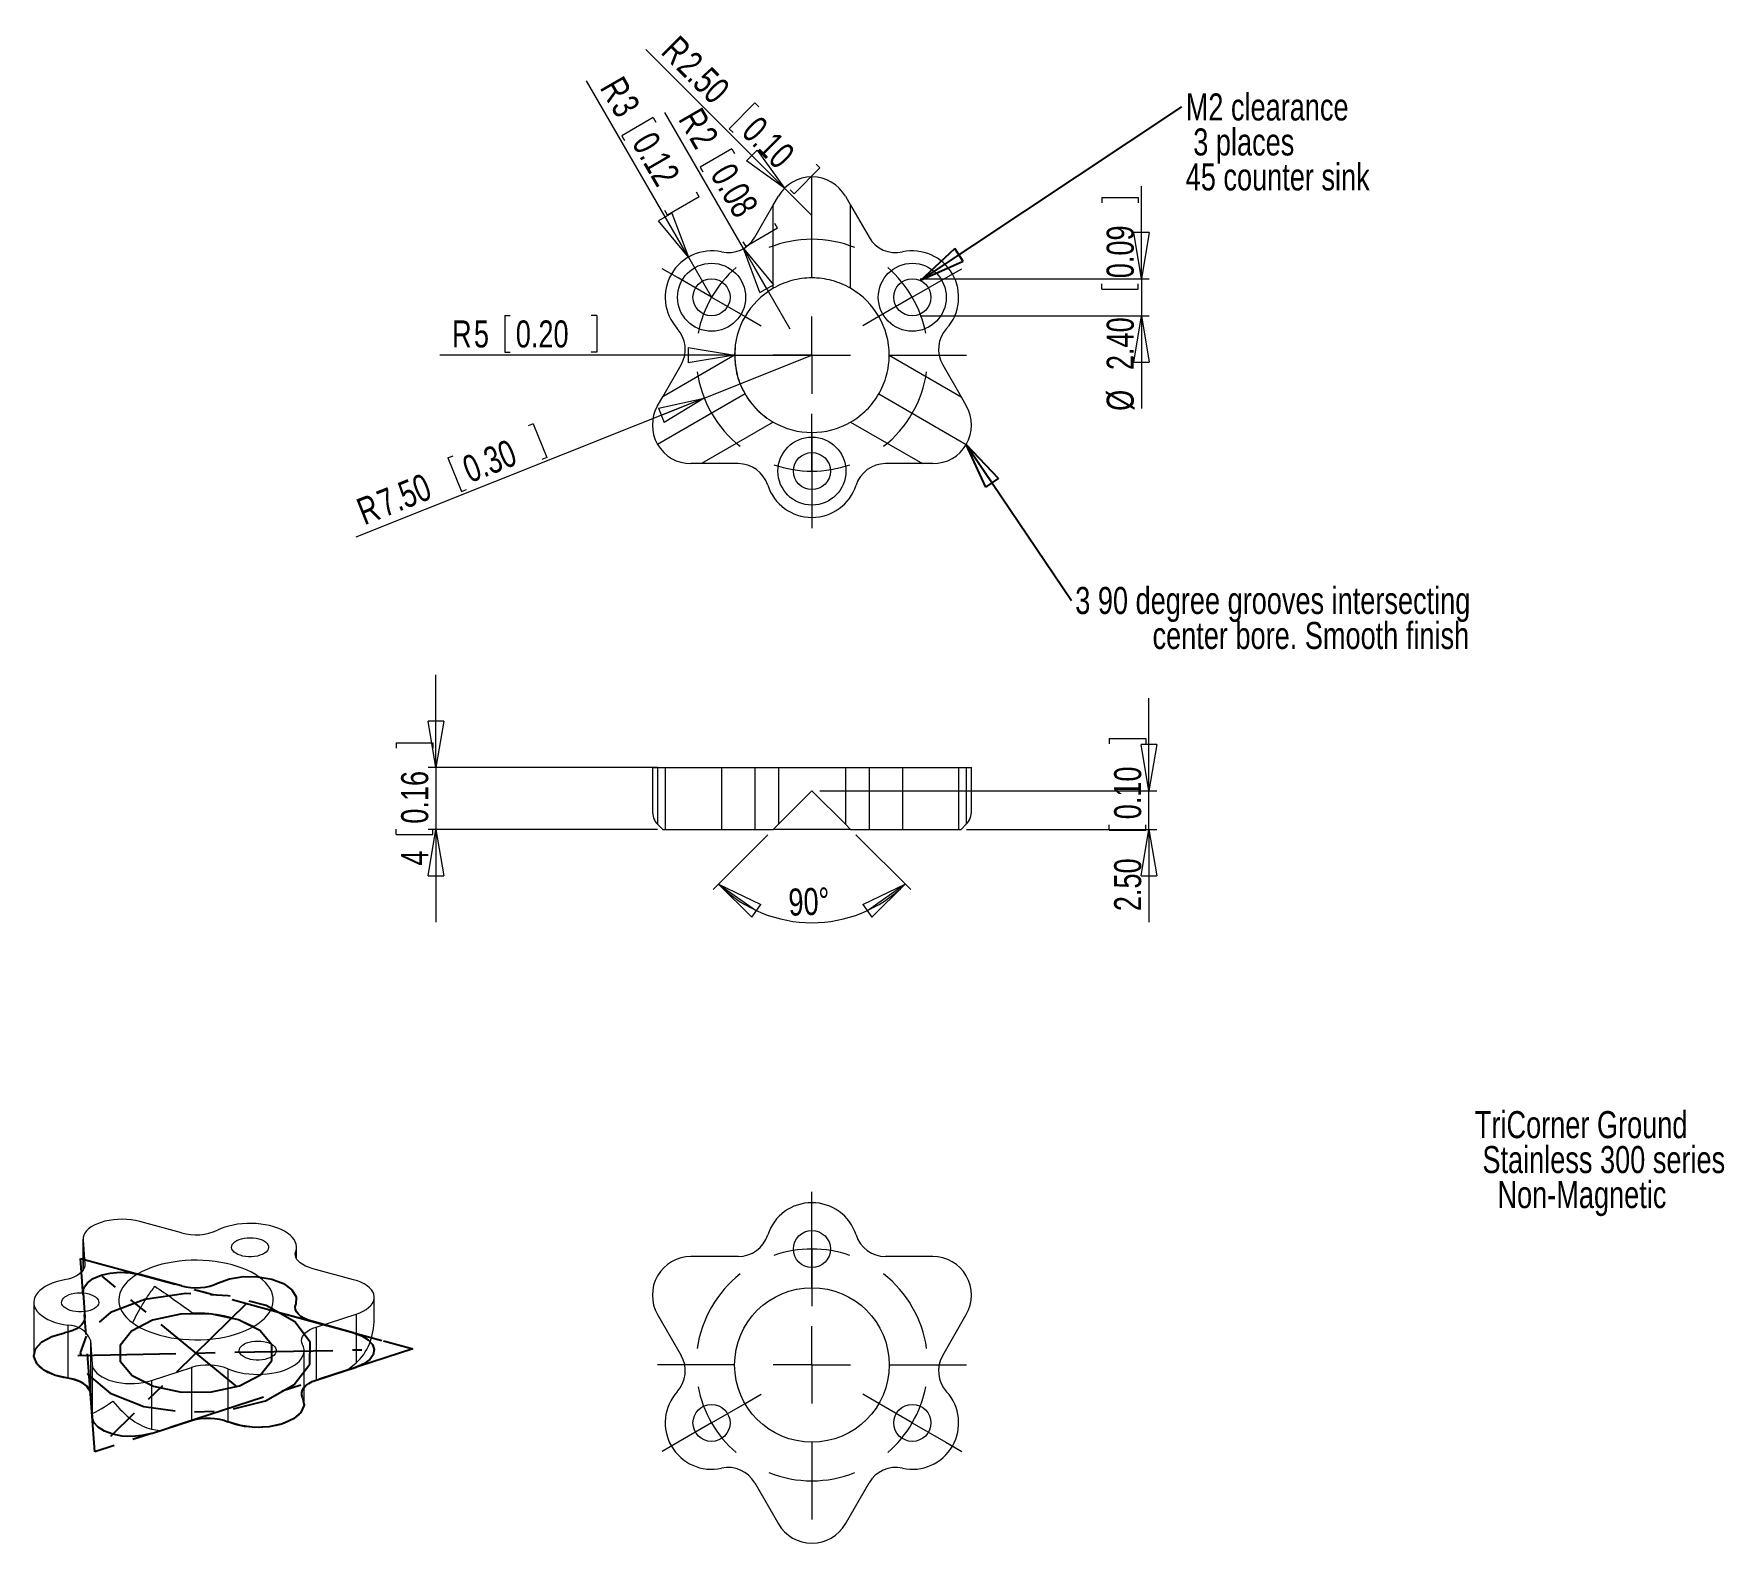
# Model space of a CAD drawing. Header units: millimetres. Extents: x 15 to 234, y 21 to 216.
import ezdxf

# ---------------------------------------------------------------- set-up
doc = ezdxf.new("R2010")
doc.units = ezdxf.units.MM
doc.linetypes.add('CENTERX2', pattern=[20.32, 12.7, -2.54, 2.54, -2.54])
doc.styles.add('SLDTEXTSTYLE0', font='TXT', dxfattribs={"width": 0.75})
doc.dimstyles.new('SLDDIMSTYLE0', dxfattribs={"dimtxt": 3.5, "dimasz": 6, "dimexe": 0, "dimexo": 0.0625, "dimgap": 0.875, "dimtad": 1, "dimtoh": 1, "dimdec": 4, "dimlfac": 0.5, "dimzin": 12, "dimdsep": 46, "dimtxsty": 'SLDTEXTSTYLE0', "dimblk1": 'CLOSED', "dimblk2": 'CLOSED', "dimsah": 1, "dimcen": 0.09, "dimazin": 0, "dimtfac": 1, "dimtofl": 0, "dimtmove": 0, "dimatfit": 3, "dimldrblk": 'CLOSED', "dimfxl": 1, "dimtolj": 1, "dimtzin": 12, "dimarcsym": 0})
doc.dimstyles.new('SLDDIMSTYLE1', dxfattribs={"dimtxt": 3.5, "dimasz": 6, "dimexe": 0, "dimexo": 0.0625, "dimgap": 0.875, "dimtad": 1, "dimtoh": 1, "dimlfac": 0.5, "dimrnd": 1e-09, "dimzin": 12, "dimdsep": 46, "dimtxsty": 'SLDTEXTSTYLE0', "dimblk1": 'CLOSED', "dimblk2": 'CLOSED', "dimsah": 1, "dimcen": 0.09, "dimadec": 0, "dimazin": 0, "dimtfac": 1, "dimtofl": 0, "dimtmove": 0, "dimatfit": 3, "dimldrblk": 'CLOSED', "dimfxl": 1, "dimtolj": 1, "dimtzin": 12, "dimarcsym": 0})
doc.dimstyles.new('SLDDIMSTYLE2', dxfattribs={"dimtxt": 3.5, "dimasz": 6, "dimexe": 0, "dimexo": 0.0625, "dimgap": 0.875, "dimtad": 1, "dimtoh": 1, "dimlfac": 0.5, "dimrnd": 1e-09, "dimzin": 4, "dimdsep": 46, "dimtxsty": 'SLDTEXTSTYLE0', "dimblk1": 'CLOSED', "dimblk2": 'CLOSED', "dimsah": 1, "dimcen": 0.09, "dimadec": 0, "dimazin": 0, "dimtfac": 1, "dimtofl": 0, "dimtmove": 0, "dimatfit": 3, "dimldrblk": 'CLOSED', "dimfxl": 1, "dimtolj": 1, "dimtzin": 12, "dimarcsym": 0})
doc.dimstyles.new('SLDDIMSTYLE3', dxfattribs={"dimtxt": 3.5, "dimasz": 6, "dimexe": 0, "dimexo": 0.0625, "dimgap": 0.875, "dimtad": 1, "dimtoh": 1, "dimlfac": 0.5, "dimrnd": 1e-09, "dimzin": 12, "dimdsep": 46, "dimtxsty": 'SLDTEXTSTYLE0', "dimblk1": 'CLOSED', "dimblk2": 'CLOSED', "dimsah": 1, "dimcen": 0.09, "dimadec": 0, "dimazin": 0, "dimtfac": 1, "dimtofl": 0, "dimtmove": 0, "dimatfit": 3, "dimldrblk": 'CLOSED', "dimfxl": 1, "dimtolj": 1, "dimtzin": 12, "dimarcsym": 0})
doc.dimstyles.new('SLDDIMSTYLE4', dxfattribs={"dimtxt": 3.5, "dimasz": 6, "dimexe": 0, "dimexo": 0.0625, "dimgap": 0.875, "dimtad": 1, "dimtoh": 1, "dimlfac": 0.5, "dimrnd": 1e-09, "dimzin": 4, "dimdsep": 46, "dimtxsty": 'SLDTEXTSTYLE0', "dimblk1": 'CLOSED', "dimblk2": 'CLOSED', "dimsah": 1, "dimcen": 0.09, "dimadec": 0, "dimazin": 0, "dimtfac": 1, "dimtofl": 0, "dimtmove": 0, "dimatfit": 3, "dimldrblk": 'CLOSED', "dimfxl": 1, "dimtolj": 1, "dimtzin": 12, "dimarcsym": 0})
doc.dimstyles.new('SLDDIMSTYLE5', dxfattribs={"dimtxt": 3.5, "dimasz": 6, "dimexe": 0, "dimexo": 0.0625, "dimgap": 0.875, "dimtad": 1, "dimtoh": 1, "dimlfac": 0.5, "dimrnd": 1e-09, "dimzin": 4, "dimdsep": 46, "dimtxsty": 'SLDTEXTSTYLE0', "dimblk1": 'CLOSED', "dimblk2": 'CLOSED', "dimsah": 1, "dimcen": 0.09, "dimadec": 0, "dimazin": 0, "dimtfac": 1, "dimtofl": 0, "dimtmove": 0, "dimatfit": 3, "dimldrblk": 'CLOSED', "dimfxl": 1, "dimtolj": 1, "dimtzin": 12, "dimarcsym": 0})
doc.dimstyles.new('SLDDIMSTYLE6', dxfattribs={"dimtxt": 3.5, "dimasz": 6, "dimexe": 0, "dimexo": 0.0625, "dimgap": 0.875, "dimtad": 1, "dimtoh": 1, "dimlfac": 0.5, "dimrnd": 1e-09, "dimzin": 12, "dimdsep": 46, "dimtxsty": 'SLDTEXTSTYLE0', "dimblk1": 'CLOSED', "dimblk2": 'CLOSED', "dimsah": 1, "dimcen": 0.09, "dimadec": 0, "dimazin": 0, "dimtfac": 1, "dimtofl": 0, "dimtmove": 1, "dimatfit": 3, "dimldrblk": 'CLOSED', "dimfxl": 1, "dimtolj": 1, "dimtzin": 12, "dimarcsym": 0})
doc.dimstyles.new('SLDDIMSTYLE7', dxfattribs={"dimtxt": 6, "dimasz": 6, "dimexe": 0, "dimexo": 0.0625, "dimgap": 1.5, "dimtad": 0, "dimtih": 1, "dimtoh": 1, "dimdec": 0, "dimrnd": 1e-09, "dimzin": 0, "dimdsep": 46, "dimtxsty": 'Standard', "dimblk1": 'CLOSED', "dimblk2": 'CLOSED', "dimsah": 1, "dimcen": 0.09, "dimadec": 0, "dimazin": 0, "dimtfac": 1, "dimtdec": 0, "dimtofl": 0, "dimtmove": 0, "dimatfit": 3, "dimldrblk": 'CLOSED', "dimfxl": 1, "dimtolj": 1, "dimtzin": 0, "dimarcsym": 0})

# ---------------------------------------------------------------- blocks, each defined once
blk = doc.blocks.new('SW_NOTE_0')
at = {"color": 0, "linetype": 'Continuous', "lineweight": 0, "char_height": 3.5, "attachment_point": 1, "style": 'SLDTEXTSTYLE0'}
for s, insert in [('TriCorner Ground', (0, 4.51)), (' Stainless 300 series', (0, -0.01)), ('   Non-Magnetic', (0, -4.54))]:
    blk.add_mtext(s, dxfattribs=dict(at, insert=insert))
blk = doc.blocks.new('_CLOSED')
at = {"color": 0, "linetype": 'ByBlock', "lineweight": -2}
for p, q in [((-1, 0.166667), (0, 0)), ((-1, 0.166667), (-1, -0.166667)), ((0, 0), (-1, -0.166667)), ((0, 0), (-1, 0))]:
    blk.add_line(p, q, dxfattribs=at)
blk = doc.blocks.new('*D3')
at = {"color": 7, "linetype": 'Continuous', "lineweight": 0}
for p, q in [((110.07, 112.64), (102.99, 105.56)), ((121.48, 112.64), (128.56, 105.56))]:
    blk.add_line(p, q, dxfattribs=at)
blk.add_arc((115.78, 118.35), 17.08, 225, 315, dxfattribs=at)
at = {"color": 7, "linetype": 'Continuous', "lineweight": 0, "xscale": 6, "yscale": 6}
for p, rotation in [((103.7, 106.27, -1.08), 144.6790649291), ((127.85, 106.27, -1.08), 35.3209350709)]:
    blk.add_blockref('_CLOSED', p, dxfattribs=dict(at, rotation=rotation))
at = {"color": 7, "linetype": 'Continuous', "lineweight": 0, "insert": (112.68, 105.67), "char_height": 3.5, "attachment_point": 1, "rotation": 1.9243, "style": 'SLDTEXTSTYLE0'}
blk.add_mtext('90°', dxfattribs=at)
blk = doc.blocks.new('*D4')
at = {"color": 7, "linetype": 'Continuous', "lineweight": 0}
for p, q in [((67.13, 121.35), (67.13, 133.35)), ((61.99, 124.56), (66.71, 124.56)), ((61.99, 124.56), (61.99, 123.85)), ((66.71, 124.56), (66.71, 123.85)), ((95.79, 121.35), (66.13, 121.35)), ((67.13, 121.35), (67.13, 113.35)), ((61.99, 112.67), (61.99, 113.38)), ((61.99, 112.67), (66.71, 112.67)), ((95.79, 113.35), (66.13, 113.35)), ((66.71, 112.67), (66.71, 113.38)), ((67.13, 113.35), (67.13, 101.35))]:
    blk.add_line(p, q, dxfattribs=at)
at = {"color": 7, "linetype": 'Continuous', "lineweight": 0, "xscale": 6, "yscale": 6}
for p, rotation in [((67.13, 121.35, -1.08), 270), ((67.13, 113.35, -1.08), 90)]:
    blk.add_blockref('_CLOSED', p, dxfattribs=dict(at, rotation=rotation))
at = {"color": 7, "linetype": 'Continuous', "lineweight": 0, "char_height": 3.5, "attachment_point": 1, "rotation": 90, "style": 'SLDTEXTSTYLE0'}
for s, insert in [('0.16', (62.62, 114.09)), ('4', (62.62, 108.67))]:
    blk.add_mtext(s, dxfattribs=dict(at, insert=insert))
blk = doc.blocks.new('*D5')
at = {"color": 7, "linetype": 'Continuous', "lineweight": 0}
for p, q in [((159.39, 118.35), (159.39, 130.35)), ((154.25, 125.12), (158.97, 125.12)), ((154.25, 125.12), (154.25, 124.41)), ((158.97, 125.12), (158.97, 124.41)), ((116.78, 118.35), (160.39, 118.35)), ((159.39, 113.35), (159.39, 118.35)), ((154.25, 113.24), (154.25, 113.95)), ((158.97, 113.24), (158.97, 113.95)), ((135.77, 113.35), (160.39, 113.35)), ((154.25, 113.24), (158.97, 113.24)), ((159.39, 113.35), (159.39, 101.35))]:
    blk.add_line(p, q, dxfattribs=at)
at = {"color": 7, "linetype": 'Continuous', "lineweight": 0, "xscale": 6, "yscale": 6}
for p, rotation in [((159.39, 118.35, -1.08), 270), ((159.39, 113.35, -1.08), 90)]:
    blk.add_blockref('_CLOSED', p, dxfattribs=dict(at, rotation=rotation))
at = {"color": 7, "linetype": 'Continuous', "lineweight": 0, "char_height": 3.5, "attachment_point": 1, "rotation": 90, "style": 'SLDTEXTSTYLE0'}
for s, insert in [('0.10', (154.88, 114.66)), ('2.50', (154.88, 102.77))]:
    blk.add_mtext(s, dxfattribs=dict(at, insert=insert))
blk = doc.blocks.new('SW_CENTERMARKSYMBOL_0')
at = {"color": 0, "linetype": 'Continuous', "lineweight": 0}
for p, q in [((0, 5), (0, 7.4)), ((0, 0), (0, 5)), ((0, -5), (0, 5)), ((0, 0), (0, -5)), ((0, -5), (0, -7.4)), ((0, -15), (0, -10)), ((-10, -15), (-20, -15)), ((0, -15), (-5, -15)), ((0, -15), (0, -20)), ((0, -15), (5, -15)), ((10, -15), (20, -15)), ((-8.66, -20), (-6.58, -18.8)), ((8.66, -20), (6.58, -18.8)), ((-12.99, -22.5), (-8.66, -20)), ((12.99, -22.5), (8.66, -20)), ((-12.99, -22.5), (-17.32, -25)), ((12.99, -22.5), (17.32, -25)), ((-17.32, -25), (-19.4, -26.2)), ((0, -25), (0, -35)), ((17.32, -25), (19.4, -26.2))]:
    blk.add_line(p, q, dxfattribs=at)
for start, end in [(90, 109.0986), (70.9014, 90), (128.1972, 171.8028), (8.1972, 51.8028), (190.9014, 210), (330, 349.0986), (210, 229.0986), (310.9014, 330), (248.1972, 291.8028)]:
    blk.add_arc((0, -15), 15, start, end, dxfattribs=at)
blk = doc.blocks.new('*D7')
at = {"color": 7, "linetype": 'Continuous', "lineweight": 0}
for p, q in [((76.04, 179.85), (76.04, 175.13)), ((76.04, 179.85), (76.75, 179.85)), ((87.93, 179.85), (87.22, 179.85)), ((87.93, 179.85), (87.93, 175.13)), ((76.04, 175.13), (76.75, 175.13)), ((87.93, 175.13), (87.22, 175.13)), ((105.78, 174.72), (67.62, 174.72)), ((105.78, 174.72), (115.78, 174.72))]:
    blk.add_line(p, q, dxfattribs=at)
blk.add_arc((115.78, 174.72), 10, 174.2894, 234.2894, dxfattribs=at)
at = {"color": 7, "linetype": 'Continuous', "lineweight": 0, "xscale": 6, "yscale": 6, "rotation": 2.7e-09}
blk.add_blockref('_CLOSED', (105.78, 174.72, 4.2), dxfattribs=at)
at = {"color": 7, "linetype": 'Continuous', "lineweight": 0, "char_height": 3.5, "attachment_point": 1, "style": 'SLDTEXTSTYLE0'}
for s, insert in [('R', (69.21, 179.23)), ('5', (72.04, 179.23)), ('0.20', (77.46, 179.23))]:
    blk.add_mtext(s, dxfattribs=dict(at, insert=insert))
blk = doc.blocks.new('*D8')
at = {"color": 7, "linetype": 'Continuous', "lineweight": 0}
for p, q in [((101.85, 169.16), (115.78, 174.72)), ((101.85, 169.16), (56.76, 151.17)), ((79.72, 165.86), (79.06, 165.59)), ((79.72, 165.86), (81.47, 161.47)), ((68.68, 161.45), (69.34, 161.71)), ((68.68, 161.45), (70.43, 157.07)), ((81.47, 161.47), (80.81, 161.21)), ((70.43, 157.07), (71.09, 157.33))]:
    blk.add_line(p, q, dxfattribs=at)
at = {"color": 7, "linetype": 'Continuous', "lineweight": 0, "xscale": 6, "yscale": 6, "rotation": 21.7601929981}
blk.add_blockref('_CLOSED', (101.85, 169.16, 4.2), dxfattribs=at)
at = {"color": 7, "linetype": 'Continuous', "lineweight": 0, "char_height": 3.5, "attachment_point": 1, "rotation": 21.7602, "style": 'SLDTEXTSTYLE0'}
for s, insert in [('0.30', (70.23, 161.4)), ('7.50', (59.19, 156.99)), ('R', (56.56, 155.94))]:
    blk.add_mtext(s, dxfattribs=dict(at, insert=insert))
blk = doc.blocks.new('*D9')
at = {"color": 7, "linetype": 'Continuous', "lineweight": 0}
for p, q in [((153.29, 195.15), (158.01, 195.15)), ((153.29, 195.15), (153.29, 194.44)), ((158.01, 195.15), (158.01, 194.44)), ((158.43, 184.62), (158.43, 196.62)), ((129.77, 184.62), (159.43, 184.62)), ((153.29, 183.27), (153.29, 183.98)), ((158.01, 183.27), (158.01, 183.98)), ((158.43, 184.62), (158.43, 179.82)), ((153.29, 183.27), (158.01, 183.27)), ((129.77, 179.82), (159.43, 179.82)), ((158.43, 179.82), (158.43, 167.82))]:
    blk.add_line(p, q, dxfattribs=at)
at = {"color": 7, "linetype": 'Continuous', "lineweight": 0, "xscale": 6, "yscale": 6}
for p, rotation in [((158.43, 184.62, 4.2), 270), ((158.43, 179.82, 4.2), 90)]:
    blk.add_blockref('_CLOSED', p, dxfattribs=dict(at, rotation=rotation))
at = {"color": 7, "linetype": 'Continuous', "lineweight": 0, "char_height": 3.5, "attachment_point": 1, "rotation": 90, "style": 'SLDTEXTSTYLE0'}
for s, insert in [('0.09', (153.92, 184.69)), ('2.40', (153.92, 172.8)), ('%%c', (153.92, 167.52))]:
    blk.add_mtext(s, dxfattribs=dict(at, insert=insert))
blk = doc.blocks.new('*D10')
at = {"color": 7, "linetype": 'Continuous', "lineweight": 0}
for p, q in [((106.92, 188.53), (96.74, 206.16)), ((105.4, 201.44), (101.31, 199.08)), ((105.4, 201.44), (105.75, 200.83)), ((101.31, 199.08), (101.67, 198.47)), ((111.34, 191.15), (107.26, 188.79)), ((111.34, 191.15), (110.99, 191.76)), ((107.26, 188.79), (106.9, 189.4)), ((106.92, 188.53), (112.92, 178.14))]:
    blk.add_line(p, q, dxfattribs=at)
at = {"color": 7, "linetype": 'Continuous', "lineweight": 0, "xscale": 6, "yscale": 6, "rotation": 120.0000000106}
blk.add_blockref('_CLOSED', (106.92, 188.53, 4.2), dxfattribs=at)
at = {"color": 7, "linetype": 'Continuous', "lineweight": 0, "char_height": 3.5, "attachment_point": 1, "rotation": 300, "style": 'SLDTEXTSTYLE0'}
for s, insert in [('R', (101.44, 207.05)), ('2', (102.86, 204.59)), ('0.08', (105.57, 199.9))]:
    blk.add_mtext(s, dxfattribs=dict(at, insert=insert))
blk = doc.blocks.new('*D11')
at = {"color": 7, "linetype": 'Continuous', "lineweight": 0}
for p, q in [((112.24, 196.33), (94.29, 214.29)), ((108.41, 207.37), (105.07, 204.03)), ((108.41, 207.37), (108.91, 206.86)), ((105.07, 204.03), (105.58, 203.53)), ((116.82, 198.96), (116.31, 199.46)), ((116.82, 198.96), (113.48, 195.62)), ((112.24, 196.33), (115.78, 192.8)), ((113.48, 195.62), (112.98, 196.13))]:
    blk.add_line(p, q, dxfattribs=at)
at = {"color": 7, "linetype": 'Continuous', "lineweight": 0, "xscale": 6, "yscale": 6, "rotation": 315.0000000045}
blk.add_blockref('_CLOSED', (112.24, 196.33, 4.2), dxfattribs=at)
at = {"color": 7, "linetype": 'Continuous', "lineweight": 0, "char_height": 3.5, "attachment_point": 1, "rotation": 315, "style": 'SLDTEXTSTYLE0'}
for s, insert in [('R', (98.57, 216.33)), ('2.50', (100.57, 214.32)), ('0.10', (108.97, 205.92))]:
    blk.add_mtext(s, dxfattribs=dict(at, insert=insert))
blk = doc.blocks.new('*D12')
at = {"color": 7, "linetype": 'Continuous', "lineweight": 0}
for p, q in [((99.79, 187.42), (86.61, 210.24)), ((95.25, 205.5), (91.16, 203.14)), ((95.25, 205.5), (95.6, 204.89)), ((91.16, 203.14), (91.52, 202.53)), ((101.19, 195.21), (97.11, 192.85)), ((101.19, 195.21), (100.84, 195.82)), ((97.11, 192.85), (96.75, 193.46)), ((99.79, 187.42), (102.79, 182.22))]:
    blk.add_line(p, q, dxfattribs=at)
at = {"color": 7, "linetype": 'Continuous', "lineweight": 0, "xscale": 6, "yscale": 6, "rotation": 300.0000000024}
blk.add_blockref('_CLOSED', (99.79, 187.42, 4.2), dxfattribs=at)
at = {"color": 7, "linetype": 'Continuous', "lineweight": 0, "char_height": 3.5, "attachment_point": 1, "rotation": 300, "style": 'SLDTEXTSTYLE0'}
for s, insert in [('R', (91.29, 211.11)), ('3', (92.71, 208.66)), ('0.12', (95.42, 203.96))]:
    blk.add_mtext(s, dxfattribs=dict(at, insert=insert))
blk = doc.blocks.new('SW_NOTE_1')
at = {"color": 0, "linetype": 'Continuous', "lineweight": 0, "char_height": 3.5, "attachment_point": 1, "style": 'SLDTEXTSTYLE0'}
for s, insert in [('M2 clearance', (0.5, 1.74)), (' 3 places', (0.5, -2.79)), ('45 counter sink', (0.5, -7.31))]:
    blk.add_mtext(s, dxfattribs=dict(at, insert=insert))
blk = doc.blocks.new('SW_NOTE_2')
at = {"color": 0, "linetype": 'Continuous', "lineweight": 0, "char_height": 3.5, "attachment_point": 1, "style": 'SLDTEXTSTYLE0'}
for s, insert in [('3 90 degree grooves intersecting', (0.5, 1.74)), ('center bore. Smooth finish', (10.5, -2.79))]:
    blk.add_mtext(s, dxfattribs=dict(at, insert=insert))
blk = doc.blocks.new('SW_CENTERMARKSYMBOL_1')
at = {"color": 0, "linetype": 'Continuous', "lineweight": 0}
for p, q in [((0, 25), (0, 35)), ((-17.32, 25), (-19.4, 26.2)), ((-12.99, 22.5), (-17.32, 25)), ((12.99, 22.5), (17.32, 25)), ((17.32, 25), (19.4, 26.2)), ((-12.99, 22.5), (-8.66, 20)), ((12.99, 22.5), (8.66, 20)), ((-8.66, 20), (-6.58, 18.8)), ((0, 15), (0, 20)), ((8.66, 20), (6.58, 18.8)), ((-10, 15), (-20, 15)), ((0, 15), (-5, 15)), ((0, 15), (0, 10)), ((0, 15), (5, 15)), ((10, 15), (20, 15)), ((0, 5), (0, 7.4)), ((0, 0), (0, 5)), ((0, 5), (0, -5)), ((0, 0), (0, -5)), ((0, -5), (0, -7.4))]:
    blk.add_line(p, q, dxfattribs=at)
for start, end in [(68.1972, 111.8028), (130.9014, 150), (30, 49.0986), (150, 169.0986), (10.9014, 30), (188.1972, 231.8028), (308.1972, 351.8028), (250.9014, 270), (270, 289.0986)]:
    blk.add_arc((0, 15), 15, start, end, dxfattribs=at)

msp = doc.modelspace()

# ---------------------------------------------------------------- linework, layer by layer
at = {"color": 7, "linetype": 'Continuous', "lineweight": 15}
for p, q in [((115.77771, 184.7248), (115.77771, 197.79557)), ((110.77771, 194.13532), (111.44758, 195.29557)), ((120.10783, 195.29557), (120.77771, 194.13532)), ((108.3868, 189.99415), (110.77771, 194.13532)), ((110.77771, 183.38505), (110.77771, 194.13532)), ((120.77771, 183.38505), (120.77771, 194.13532)), ((120.77771, 194.13532), (123.16861, 189.99415)), ((105.77771, 174.7248), (96.46771, 169.34967)), ((96.46771, 169.34967), (98.85861, 173.49084)), ((125.77771, 174.7248), (135.08771, 169.34967)), ((132.6968, 173.49084), (135.08771, 169.34967)), ((107.11745, 169.7248), (95.79783, 163.18941)), ((95.79783, 168.18941), (96.46771, 169.34967)), ((124.43796, 169.7248), (135.75758, 163.18941)), ((135.08771, 169.34967), (135.75758, 168.18941)), ((110.77771, 166.06455), (101.46771, 160.68941)), ((120.77771, 166.06455), (130.08771, 160.68941)), ((101.46771, 160.68941), (100.12796, 160.68941)), ((106.24952, 160.68941), (101.46771, 160.68941)), ((130.08771, 160.68941), (125.3059, 160.68941)), ((131.42745, 160.68941), (130.08771, 160.68941)), ((95.12796, 121.34539), (95.79783, 121.34539)), ((95.79783, 121.34539), (95.79783, 114.01526)), ((95.79783, 121.34539), (98.85861, 121.34539)), ((96.78733, 121.34539), (104.06855, 121.34539)), ((98.85861, 121.34539), (99.39451, 121.34539)), ((104.06855, 121.34539), (104.06855, 113.34539)), ((104.06855, 121.34539), (108.3868, 121.34539)), ((108.3868, 121.34539), (108.3868, 113.34539)), ((108.3868, 121.34539), (111.44758, 121.34539)), ((111.44758, 121.34539), (111.44758, 114.01526)), ((111.44758, 121.34539), (120.10783, 121.34539)), ((120.10783, 121.34539), (120.10783, 114.01526)), ((120.10783, 121.34539), (123.16861, 121.34539)), ((123.16861, 121.34539), (123.16861, 113.34539)), ((123.16861, 121.34539), (127.48686, 121.34539)), ((127.48686, 121.34539), (127.48686, 113.34539)), ((127.48686, 121.34539), (134.76809, 121.34539)), ((132.1609, 121.34539), (132.6968, 121.34539)), ((132.6968, 121.34539), (135.75758, 121.34539)), ((135.75758, 121.34539), (135.75758, 114.01526)), ((135.75758, 121.34539), (136.42745, 121.34539)), ((111.44758, 114.01526), (115.77771, 118.34539)), ((115.77771, 118.34539), (120.10783, 114.01526)), ((95.79783, 114.01526), (96.46771, 113.34539)), ((110.77771, 113.34539), (111.44758, 114.01526)), ((120.10783, 114.01526), (120.77771, 113.34539)), ((135.08771, 113.34539), (135.75758, 114.01526)), ((96.46771, 113.34539), (98.85861, 113.34539)), ((96.78733, 113.34539), (104.06855, 113.34539)), ((98.85861, 113.34539), (99.39451, 113.34539)), ((104.06855, 113.34539), (108.3868, 113.34539)), ((108.3868, 113.34539), (110.77771, 113.34539)), ((120.77771, 113.34539), (110.77771, 113.34539)), ((120.77771, 113.34539), (123.16861, 113.34539)), ((123.16861, 113.34539), (127.48686, 113.34539)), ((127.48686, 113.34539), (134.76809, 113.34539)), ((132.1609, 113.34539), (132.6968, 113.34539)), ((132.6968, 113.34539), (135.08771, 113.34539)), ((34.20222, 61.11999), (28.7882, 62.5914)), ((21.45835, 60.2159), (21.6912, 57.06535)), ((21.45835, 60.2159), (21.45835, 56.29017)), ((21.6912, 57.06535), (21.6912, 56.90862)), ((48.98541, 58.72456), (48.98541, 57.99848)), ((106.24952, 58.07005), (100.12796, 58.07005)), ((131.42745, 58.07005), (125.3059, 58.07005)), ((56.47004, 55.06807), (51.05603, 56.53949)), ((51.61831, 48.9318), (56.79947, 50.61094)), ((56.79947, 50.61094), (56.79947, 44.32779)), ((95.79783, 50.57005), (98.85861, 45.26863)), ((132.6968, 45.26863), (135.75758, 50.57005)), ((19.48728, 49.16464), (19.48728, 42.3073)), ((51.61831, 48.9318), (51.61831, 42.07446)), ((22.41609, 47.25769), (22.64895, 44.10714)), ((22.41609, 47.25769), (22.41609, 40.40035)), ((22.64895, 44.10714), (22.64895, 37.82399)), ((55.66554, 43.38611), (56.79947, 44.32779)), ((30.30823, 42.02551), (35.48939, 43.70465)), ((30.30823, 42.02551), (30.30823, 35.74236)), ((35.48939, 43.70465), (35.48939, 36.84731)), ((40.19886, 43.53568), (40.19886, 36.67834)), ((51.61831, 42.07446), (55.66554, 43.38611)), ((22.41609, 40.40035), (22.59798, 37.93932)), ((22.59798, 37.93932), (22.64895, 37.82399)), ((30.30823, 35.74236), (31.44217, 35.53566)), ((31.44217, 35.53566), (35.48939, 36.84731)), ((108.3868, 28.76532), (111.44758, 23.4639)), ((120.10783, 23.4639), (123.16861, 28.76532))]:
    msp.add_line(p, q, dxfattribs=at)
at = {"color": 7, "linetype": 'CENTERX2'}
for p, q in [((21.12892, 57.81569), (37.39164, 53.39583)), ((22.97837, 32.79267), (21.12892, 57.81569)), ((21.12892, 57.81569), (64.12933, 46.1291)), ((41.40468, 41.21998), (23.948, 55.50828)), ((42.62912, 51.9724), (25.00312, 34.76888)), ((47.8666, 50.54896), (64.12933, 46.1291)), ((20.78537, 45.27931), (57.55591, 46.00023)), ((64.12933, 46.1291), (22.97837, 32.79267))]:
    msp.add_line(p, q, dxfattribs=at)
at = {"color": 7, "linetype": 'Continuous'}
for p, q in [((34.20222, 54.26265), (28.7882, 55.73406)), ((21.45835, 53.35856), (21.6912, 50.20801)), ((56.47004, 48.21073), (51.05603, 49.68215)), ((51.61831, 42.07446), (56.79947, 43.7536)), ((22.41609, 40.40035), (22.64895, 37.2498)), ((30.30823, 35.16817), (35.48939, 36.84731))]:
    msp.add_line(p, q, dxfattribs=at)
at = {"color": 7, "linetype": 'Continuous', "lineweight": 15, "flags": 128}
for points in [[(28.7882, 62.5914), (28.25905, 62.71553), (27.7055, 62.80717), (27.13503, 62.8651), (26.55537, 62.88853), (25.97434, 62.87713), (25.39981, 62.83108), (24.83954, 62.75098), (24.30112, 62.63793), (23.79182, 62.49344), (23.31854, 62.31949), (22.88766, 62.1184), (22.50502, 61.89292), (22.1758, 61.64608), (21.90444, 61.38123), (21.69461, 61.10194), (21.54916, 60.81199), (21.47005, 60.51531), (21.45835, 60.2159)], [(48.98541, 58.72456), (49.06191, 59.03402), (49.07745, 59.34587), (49.03187, 59.65694), (48.92562, 59.96406), (48.7598, 60.26409), (48.53609, 60.55399), (48.25677, 60.83079), (47.92469, 61.09168), (47.54324, 61.33399), (47.11629, 61.55527), (46.6482, 61.75324), (46.14375, 61.9259), (45.60807, 62.07149), (45.04661, 62.18852), (44.46511, 62.2758), (43.86949, 62.33244), (43.26581, 62.35786), (42.66023, 62.35181), (42.05893, 62.31434), (41.46802, 62.24584), (40.89353, 62.14701), (40.34132, 62.01884), (39.81701, 61.86266), (39.32594, 61.68005), (38.87312, 61.47287)], [(44.19937, 60.36235), (44.52536, 60.25566), (44.81389, 60.12341), (45.0575, 59.96904), (45.24987, 59.79654), (45.38603, 59.61038), (45.46244, 59.41539), (45.47714, 59.2166), (45.42973, 59.01918), (45.32144, 58.82823), (45.15509, 58.6487), (44.93497, 58.48524), (44.66679, 58.34208), (44.3575, 58.22293), (44.0151, 58.13087), (43.64847, 58.0683), (43.26709, 58.03683), (42.88085, 58.03727), (42.49975, 58.06962), (42.13367, 58.13303), (41.79207, 58.22587), (41.48381, 58.34573), (41.21687, 58.4895), (40.99817, 58.65347), (40.83337, 58.83338), (40.72674, 59.02458), (40.68104, 59.22211), (40.69745, 59.42086), (40.77555, 59.61568), (40.91332, 59.80152), (41.10719, 59.97357), (41.35213, 60.12738), (41.6418, 60.25896), (41.96871, 60.36491), (42.32438, 60.44248), (42.6996, 60.48965), (43.08465, 60.50522), (43.46957, 60.48877), (43.84438, 60.44073), (44.19937, 60.36235)], [(21.6912, 57.06535), (21.67855, 56.80553), (21.60249, 56.5486), (21.46422, 56.29865), (21.26595, 56.05965), (21.01084, 55.83541), (20.70294, 55.6295), (20.34715, 55.44519), (19.94914, 55.28542), (19.51524, 55.15273), (19.05235, 55.04924)], [(31.41192, 47.8814), (32.12021, 47.70686), (32.85291, 47.56147), (33.6055, 47.44614), (34.37334, 47.36157), (35.15169, 47.3083), (35.93576, 47.28664), (36.72071, 47.29673), (37.50171, 47.33851), (38.27393, 47.41172), (39.03262, 47.51591), (39.7731, 47.65044), (40.4908, 47.81448), (41.1813, 48.00701), (41.84034, 48.22685), (42.46387, 48.47264), (43.04802, 48.74288), (43.58921, 49.03588), (44.0841, 49.34985), (44.52963, 49.68286), (44.92305, 50.03283), (45.26196, 50.39763), (45.54424, 50.775), (45.76817, 51.16261), (45.93236, 51.55808), (46.0358, 51.95896), (46.07785, 52.36278), (46.05825, 52.76706), (45.97713, 53.16931), (45.83499, 53.56703), (45.63269, 53.95778), (45.37149, 54.33916), (45.053, 54.7088), (44.67918, 55.06444), (44.25233, 55.40387), (43.7751, 55.72501), (43.25041, 56.02587), (42.68151, 56.3046), (42.0719, 56.55949), (41.42535, 56.78895), (40.74583, 56.99158), (40.03753, 57.16613), (39.30483, 57.31152), (38.55225, 57.42685), (37.78441, 57.51141), (37.00606, 57.56469), (36.22199, 57.58635), (35.43703, 57.57625), (34.65604, 57.53447), (33.88382, 57.46126), (33.12513, 57.35707), (32.38465, 57.22254), (31.66695, 57.05851), (30.97645, 56.86598), (30.3174, 56.64614), (29.69388, 56.40034), (29.10973, 56.13011), (28.56854, 55.8371), (28.07365, 55.52313), (27.62812, 55.19013), (27.23469, 54.84015), (26.89579, 54.47535), (26.61351, 54.09799), (26.38958, 53.71037), (26.22539, 53.31491), (26.12195, 52.91403), (26.0799, 52.5102), (26.09949, 52.10592), (26.18061, 51.70368), (26.32276, 51.30596), (26.52506, 50.9152), (26.78626, 50.53383), (27.10475, 50.16418), (27.47857, 49.80855), (27.90541, 49.46912), (28.38265, 49.14798), (28.90733, 48.84712), (29.47623, 48.56838), (30.08584, 48.3135), (30.7324, 48.08403), (31.41192, 47.8814)], [(51.05603, 56.53949), (50.62548, 56.67504), (50.23149, 56.83743), (49.88033, 57.02408), (49.57759, 57.23201), (49.3281, 57.45792), (49.13581, 57.69821), (49.0038, 57.94906), (48.93415, 58.20647), (48.92799, 58.46635), (48.98541, 58.72456)], [(19.05235, 55.04924), (18.49376, 54.92863), (17.96161, 54.77964), (17.46135, 54.60377), (16.99806, 54.40283), (16.57647, 54.17885), (16.20087, 53.93411), (15.87509, 53.67113), (15.60246, 53.39256), (15.38574, 53.10126), (15.22714, 52.80019), (15.12829, 52.49242), (15.09019, 52.18108), (15.11323, 51.86936), (15.19718, 51.56041), (15.34117, 51.2574), (15.54374, 50.96341), (15.80284, 50.68144), (16.1158, 50.41436), (16.47946, 50.16489), (16.89009, 49.93557), (17.34353, 49.72875), (17.83513, 49.54652), (18.35991, 49.39075), (18.9125, 49.26302), (19.48728, 49.16464)], [(56.79947, 50.61094), (57.27276, 50.7849), (57.70363, 50.98598), (58.08627, 51.21146), (58.41549, 51.4583), (58.68685, 51.72316), (58.89668, 52.00245), (59.04213, 52.29239), (59.12124, 52.58908), (59.13295, 52.88848), (59.07708, 53.18657), (58.95441, 53.47929), (58.76658, 53.76271), (58.51614, 54.03297), (58.20647, 54.28644), (57.84176, 54.51967), (57.42695, 54.72952), (56.96764, 54.91315), (56.47004, 55.06807)], [(22.2098, 53.23584), (22.53578, 53.12915), (22.82432, 52.9969), (23.06792, 52.84253), (23.2603, 52.67003), (23.39646, 52.48388), (23.47287, 52.28888), (23.48756, 52.0901), (23.44015, 51.89267), (23.33187, 51.70172), (23.16551, 51.52219), (22.94539, 51.35873), (22.67722, 51.21557), (22.36792, 51.09642), (22.02553, 51.00436), (21.65889, 50.94179), (21.27752, 50.91032), (20.89128, 50.91076), (20.51018, 50.94311), (20.14409, 51.00652), (19.80249, 51.09936), (19.49424, 51.21922), (19.2273, 51.363), (19.0086, 51.52696), (18.8438, 51.70687), (18.73717, 51.89807), (18.69147, 52.0956), (18.70788, 52.29435), (18.78598, 52.48917), (18.92375, 52.67501), (19.11761, 52.84707), (19.36255, 53.00088), (19.65223, 53.13246), (19.97913, 53.2384), (20.3348, 53.31597), (20.71002, 53.36314), (21.09508, 53.37871), (21.48, 53.36226), (21.8548, 53.31422), (22.2098, 53.23584)], [(49.87622, 46.67197), (49.78085, 46.92719), (49.74864, 47.18656), (49.78008, 47.44595), (49.87469, 47.70124), (50.03095, 47.94837), (50.24638, 48.18339), (50.51754, 48.40258), (50.84014, 48.60244), (51.20902, 48.77978), (51.61831, 48.9318)], [(40.19886, 43.53568), (40.68095, 43.34683), (41.19755, 43.18397), (41.7434, 43.04877), (42.31293, 42.9426), (42.90035, 42.86654), (43.49966, 42.82138), (44.10475, 42.80756), (44.70947, 42.82524), (45.30765, 42.87422), (45.89319, 42.95402), (46.46012, 43.06382), (47.00268, 43.20249), (47.51532, 43.36863), (47.99283, 43.56054), (48.43034, 43.77627), (48.82339, 44.01362), (49.16797, 44.27017), (49.46058, 44.54331), (49.69824, 44.83025), (49.87851, 45.12807), (49.99956, 45.43372), (50.06017, 45.74411), (50.05971, 46.05607), (49.99818, 46.36641), (49.87622, 46.67197)], [(45.18766, 46.99095), (45.51364, 46.88426), (45.80217, 46.75201), (46.04578, 46.59764), (46.23816, 46.42514), (46.37431, 46.23899), (46.45073, 46.04399), (46.46542, 45.84521), (46.41801, 45.64778), (46.30972, 45.45683), (46.14337, 45.2773), (45.92325, 45.11384), (45.65507, 44.97068), (45.34578, 44.85153), (45.00338, 44.75948), (44.63675, 44.6969), (44.25537, 44.66543), (43.86914, 44.66587), (43.48804, 44.69822), (43.12195, 44.76163), (42.78035, 44.85447), (42.47209, 44.97433), (42.20516, 45.11811), (41.98646, 45.28207), (41.82166, 45.46198), (41.71503, 45.65318), (41.66932, 45.85071), (41.68574, 46.04946), (41.76384, 46.24428), (41.9016, 46.43012), (42.09547, 46.60218), (42.34041, 46.75599), (42.63008, 46.88757), (42.95699, 46.99351), (43.31266, 47.07108), (43.68788, 47.11825), (44.07294, 47.13382), (44.45785, 47.11737), (44.83266, 47.06933), (45.18766, 46.99095)], [(15.08973, 45.28528), (15.11323, 45.01202), (15.19718, 44.70307), (15.34117, 44.40006), (15.54374, 44.10608), (15.80284, 43.8241), (16.1158, 43.55702), (16.47946, 43.30755), (16.89009, 43.07823), (17.34353, 42.87141), (17.83513, 42.68918), (18.35991, 42.53341), (18.9125, 42.40569), (19.48728, 42.3073)], [(22.64895, 44.10714), (22.70481, 43.80905), (22.82749, 43.51633), (23.01532, 43.23291), (23.26576, 42.96265), (23.57543, 42.70919), (23.94013, 42.47595), (24.35495, 42.2661), (24.81426, 42.08247), (25.31185, 41.92755), (25.841, 41.80343), (26.39456, 41.71178), (26.96502, 41.65385), (27.54469, 41.63043), (28.12572, 41.64182), (28.70025, 41.68787), (29.26051, 41.76797), (29.79893, 41.88102), (30.30823, 42.02551)], [(40.19886, 36.67834), (40.68095, 36.48949), (41.19755, 36.32663), (41.7434, 36.19143), (42.31293, 36.08526), (42.90035, 36.0092), (43.49966, 35.96404), (44.10475, 35.95022), (44.70947, 35.9679), (45.30765, 36.01688), (45.89319, 36.09668), (46.46012, 36.20648), (47.00268, 36.34515), (47.51532, 36.51129), (47.99283, 36.70321), (48.43034, 36.91894), (48.82339, 37.15629), (49.16797, 37.41284), (49.46058, 37.68597), (49.69824, 37.97291), (49.87851, 38.27073), (49.99956, 38.57639), (50.06017, 38.88677), (50.06759, 39.04039)]]:
    msp.add_lwpolyline(points, dxfattribs=at)
at = {"color": 7, "linetype": 'Continuous', "flags": 128}
for points in [[(21.45835, 53.35856), (21.57937, 54.02793), (22.03264, 54.65835), (22.78726, 55.20687), (23.79182, 55.63611), (24.97785, 55.91681), (26.26453, 56.02985), (27.56417, 55.96752), (28.7882, 55.73406)], [(38.87312, 54.61553), (40.40893, 55.17909), (42.20852, 55.4693), (44.09412, 55.4575), (45.87948, 55.14484), (47.38824, 54.56222), (48.47137, 53.76719), (49.02189, 52.83827), (48.98541, 51.86723)], [(34.20222, 54.26265), (34.78134, 54.1342), (35.39246, 54.05422), (36.02039, 54.02469), (36.64952, 54.04635), (37.26424, 54.11866), (37.84925, 54.23982), (38.39002, 54.40683), (38.87312, 54.61553)], [(45.90109, 44.6123), (45.87181, 46.62183), (44.35164, 48.47261), (41.57202, 49.88289), (37.95612, 50.63797), (34.05442, 50.62289), (30.46093, 49.83994), (27.72272, 48.40833), (26.25666, 46.54601), (26.28594, 44.53648), (27.80611, 42.6857), (30.58573, 41.27542), (34.20163, 40.52034), (38.10333, 40.53542), (41.69682, 41.31836), (44.43503, 42.74998), (45.90109, 44.6123)], [(51.05603, 49.68215), (50.52329, 49.85587), (50.05019, 50.07056), (49.64846, 50.32087), (49.3281, 50.60058), (49.09706, 50.90275), (48.96109, 51.21986), (48.92356, 51.54404), (48.98541, 51.86723)], [(19.48728, 42.3073), (17.77176, 42.71055), (16.38399, 43.36812), (15.46103, 44.21507), (15.09407, 45.16773), (15.31935, 46.132), (16.11462, 47.01264), (17.40132, 47.72265), (19.05235, 48.1919)], [(21.6912, 50.20801), (21.66545, 49.88353), (21.54102, 49.56516), (21.32099, 49.26082), (21.01084, 48.97807), (20.61827, 48.72394), (20.15304, 48.50473), (19.62671, 48.32591), (19.05235, 48.1919)], [(56.47004, 48.21073), (57.53505, 47.82207), (58.36846, 47.30469), (58.91347, 46.69383), (59.13295, 46.03115), (59.01192, 45.36178), (58.55866, 44.73136), (57.80403, 44.18284), (56.79947, 43.7536)], [(22.41609, 40.40035), (22.34252, 40.72288), (22.17145, 41.03546), (21.90714, 41.3303), (21.55615, 41.60009), (21.1272, 41.83812), (20.63096, 42.03847), (20.07976, 42.19617), (19.48728, 42.3073)], [(49.87622, 39.81463), (49.76684, 40.13446), (49.75641, 40.45917), (49.84518, 40.78069), (50.03095, 41.09103), (50.3091, 41.38248), (50.67271, 41.64779), (51.11276, 41.88038), (51.61831, 42.07446)], [(49.87622, 39.81463), (50.05593, 38.84783), (49.64412, 37.90004), (48.68147, 37.0649), (47.26307, 36.42489), (45.52903, 36.04323), (43.65063, 35.95763), (41.81341, 36.17654), (40.19886, 36.67834)], [(30.30823, 35.16817), (29.1222, 34.88747), (27.83552, 34.77443), (26.53588, 34.83676), (25.31185, 35.07021), (24.24684, 35.45887), (23.41343, 35.97626), (22.86842, 36.58711), (22.64895, 37.2498)], [(35.48939, 36.84731), (36.04787, 36.99806), (36.64542, 37.10174), (37.26717, 37.15577), (37.89768, 37.15881), (38.52129, 37.11078), (39.12249, 37.01287), (39.68635, 36.86752), (40.19886, 36.67834)]]:
    msp.add_lwpolyline(points, dxfattribs=at)
at = {"color": 7, "linetype": 'CENTERX2', "flags": 128}
msp.add_lwpolyline([(50.8122, 44.12888), (50.8345, 46.96799), (48.86397, 49.61954), (45.16674, 51.72541), (40.24214, 53.00119), (34.75528, 53.27459), (29.44717, 52.50868), (25.03471, 50.80689), (22.11382, 48.39907), (21.079, 45.6104), (22.06999, 42.81752), (24.95295, 40.39761), (29.33854, 38.67749), (34.63444, 37.88949), (40.12543, 38.14001), (45.0699, 39.39523), (48.80008, 41.48563), (50.8122, 44.12888)], dxfattribs=at)
at = {"color": 7, "linetype": 'Continuous', "lineweight": 15}
for centre, radius in [((102.78733, 182.2248), 4.4), ((128.76809, 182.2248), 4.4), ((102.78733, 182.2248), 2.4), ((128.76809, 182.2248), 2.4), ((115.77771, 159.7248), 4.4), ((115.77771, 159.7248), 2.4), ((115.77771, 59.03467), 2.4), ((115.77771, 44.03467), 10), ((102.78733, 36.53467), 2.4), ((128.76809, 36.53467), 2.4)]:
    msp.add_circle(centre, radius, dxfattribs=at)
for centre, radius, start, end in [((115.77771, 192.79557), 5, 90, 150), ((115.77771, 192.79557), 5, 30, 90), ((102.78733, 182.2248), 6, 77.6702584, 222.3297416), ((104.9227, 191.99415), 4, 257.6702584, 330), ((126.63271, 191.99415), 4, 210, 282.3297416), ((128.76809, 182.2248), 6, 317.6702584, 102.3297416), ((115.77771, 174.7248), 10, 120, 180), ((115.77771, 174.7248), 10, 0, 60), ((95.39451, 175.49084), 4, 330, 42.3297416), ((136.1609, 175.49084), 4, 137.6702584, 210), ((100.12796, 165.68941), 5, 150, 210), ((131.42745, 165.68941), 5, 330, 30), ((115.77771, 174.7248), 10, 240, 300), ((100.12796, 165.68941), 5, 210, 270), ((131.42745, 165.68941), 5, 270, 330), ((106.24952, 156.68941), 4, 17.6702584, 90), ((125.3059, 156.68941), 4, 90, 162.3297416), ((115.77771, 159.7248), 6, 197.6702584, 342.3297416), ((115.77771, 59.03467), 6, 17.6702584, 162.3297416), ((36.04654, 67.7973), 6.92734, 254.5594449, 294.0812938), ((106.24952, 62.07005), 4, 270, 342.3297416), ((125.3059, 62.07005), 4, 197.6702584, 270), ((100.12796, 53.07005), 5, 90, 210), ((131.42745, 53.07005), 5, 330, 90), ((36.36434, 35.00619), 15.73371, 62.862295, 92.4254863), ((19.60221, 46.13857), 3.02825, 21.6884234, 92.1750878), ((37.6058, 36.97756), 7.05215, 68.4262864, 107.4641249), ((95.39451, 43.26863), 4, 317.6702584, 30), ((136.1609, 43.26863), 4, 150, 222.3297416), ((19.60221, 39.28123), 3.02825, 21.6884234, 92.1750878), ((52.5157, 38.83888), 3.35772, 105.5012485, 136.8109088), ((102.78733, 36.53467), 6, 137.6702584, 282.3297416), ((128.76809, 36.53467), 6, 257.6702584, 42.3297416), ((37.6058, 30.12022), 7.05215, 68.4262864, 107.4641249), ((104.9227, 26.76532), 4, 30, 102.3297416), ((126.63271, 26.76532), 4, 77.6702584, 150), ((115.77771, 25.9639), 5, 210, 330)]:
    msp.add_arc(centre, radius, start, end, dxfattribs=at)
for centre, major_axis, ratio, start_param, end_param in [((100.12796, 118.34539), (4.33013, 4.33013), 0.577350269, 2.617993878, 3.141592654), ((131.42745, 118.34539), (-4.33013, 4.33013), 0.577350269, 3.141592654, 3.665191429), ((54.13657, 50.21903), (-0.25307, 6.85739), 0.72820619, 3.652603942, 4.661753316), ((27.64533, 41.63359), (4.99227, 3.81657), 0.072806403, 3.12403805, 4.171235601), ((27.64533, 41.63359), (-4.28558, 5.60576), 0.459460556, 1.626399109, 2.67359666)]:
    msp.add_ellipse(centre, major_axis=major_axis, ratio=ratio, start_param=start_param, end_param=end_param, dxfattribs=at)
for points, knots in [([(115.77771, 184.7248), (114.91498, 184.7248), (114.03729, 184.61122), (112.34174, 184.1569), (111.52485, 183.81642), (110.77771, 183.38505)], [0, 0, 0, 0, 0.5, 0.5, 1, 1, 1, 1]), ([(120.77771, 183.38505), (120.03056, 183.81642), (119.21367, 184.1569), (117.51812, 184.61122), (116.64044, 184.7248), (115.77771, 184.7248)], [0, 0, 0, 0, 0.5, 0.5, 1, 1, 1, 1]), ([(105.77771, 174.7248), (105.77771, 173.86207), (105.89129, 172.98439), (106.34561, 171.28883), (106.68609, 170.47195), (107.11745, 169.7248)], [0, 0, 0, 0, 0.5, 0.5, 1, 1, 1, 1]), ([(124.43796, 169.7248), (124.86933, 170.47195), (125.2098, 171.28883), (125.66413, 172.98439), (125.77771, 173.86207), (125.77771, 174.7248)], [0, 0, 0, 0, 0.5, 0.5, 1, 1, 1, 1]), ([(107.11745, 169.7248), (107.54882, 168.97765), (108.08602, 168.27435), (109.32726, 167.03312), (110.03056, 166.49591), (110.77771, 166.06455)], [0, 0, 0, 0, 0.5, 0.5, 1, 1, 1, 1]), ([(120.77771, 166.06455), (121.52485, 166.49591), (122.22816, 167.03312), (123.46939, 168.27435), (124.0066, 168.97765), (124.43796, 169.7248)], [0, 0, 0, 0, 0.5, 0.5, 1, 1, 1, 1]), ([(27.8948, 49.49384), (28.02955, 49.77716), (28.35678, 50.46516), (28.99643, 51.60638), (29.80308, 52.91162), (30.4366, 53.78693), (30.75306, 54.22417)], [0, 0, 0, 0, 0.171662631, 0.416867161, 0.708706972, 1, 1, 1, 1]), ([(30.75306, 54.22417), (31.48326, 53.72131), (32.28661, 53.16022), (33.96365, 51.97389), (34.83638, 51.34933), (35.69848, 50.72581)], [0, 0, 0, 0, 0.5, 0.5, 1, 1, 1, 1])]:
    msp.add_open_spline(points, degree=3, knots=knots, dxfattribs=at)
for points in [[(95.12796, 121.34539), (95.12796, 115.84539)], [(96.78733, 121.34539), (96.78733, 113.34539)], [(134.76809, 113.34539), (134.76809, 121.34539)], [(136.42745, 115.84539), (136.42745, 121.34539)], [(21.45473, 60.31386), (21.45473, 56.285)], [(49.0793, 57.79091), (49.0793, 59.26913)], [(59.13657, 50.056), (59.13657, 52.79053)], [(15.08973, 52.14262), (15.08973, 45.28528)], [(50.06759, 39.04039), (50.06759, 45.89773)]]:
    msp.add_open_spline(points, degree=1, dxfattribs=at)

# ---------------------------------------------------------------- block references
at = {"color": 7, "linetype": 'Continuous', "lineweight": 0}
for name, p in [('SW_NOTE_1', (163.64667, 206.8672)), ('SW_CENTERMARKSYMBOL_1', (115.77771, 159.7248)), ('SW_NOTE_2', (149.35124, 142.9915)), ('SW_NOTE_0', (201.56168, 72.37868)), ('SW_CENTERMARKSYMBOL_0', (115.77771, 59.03467))]:
    msp.add_blockref(name, p, dxfattribs=at)

# ---------------------------------------------------------------- dimensions: what is measured, and where the dimension line sits
for center, mpoint, dimstyle, picture, middle in [((115.77771, 192.79557), (112.24217, 196.3311), 'SLDDIMSTYLE4', '*D11', (104.64411, 203.92919)), ((102.78733, 182.2248), (99.78733, 187.42095), 'SLDDIMSTYLE3', '*D12', (92.35022, 200.30243)), ((104.9227, 191.99415), (106.9227, 188.53005), 'SLDDIMSTYLE6', '*D10', (102.56982, 196.06948)), ((115.77771, 174.7248), (105.77771, 174.7248), 'SLDDIMSTYLE3', '*D7', (79.17642, 174.72481)), ((115.77771, 174.7248), (101.84655, 169.16396), 'SLDDIMSTYLE4', '*D8', (70.51033, 156.65562))]:
    dim = msp.add_radius_dim(center=center, mpoint=mpoint, dimstyle=dimstyle, dxfattribs=at)
    dim.commit()
    dim.dimension.update_dxf_attribs({"geometry": picture, "text_midpoint": middle, "dimtype": 164})
dim = msp.add_linear_dim(base=(158.42745, 179.8248), p1=(128.76809, 184.6248), p2=(128.76809, 179.8248), angle=90, text='%%c<>', dimstyle='SLDDIMSTYLE5', dxfattribs=at)
dim.commit()
dim.dimension.update_dxf_attribs({"geometry": '*D9', "text_midpoint": (158.42745, 182.04927), "dimtype": 160})
for base, p1, p2, dimstyle, picture, middle in [((67.12796, 113.34539), (96.78733, 121.34539), (96.78733, 113.34539), 'SLDDIMSTYLE1', '*D4', (67.12796, 117.32634)), ((159.38968, 118.34539), (134.76809, 113.34539), (115.77771, 118.34539), 'SLDDIMSTYLE2', '*D5', (159.38968, 114.6551))]:
    dim = msp.add_linear_dim(base=base, p1=p1, p2=p2, angle=90, dimstyle=dimstyle, dxfattribs=at)
    dim.commit()
    dim.dimension.update_dxf_attribs({"geometry": picture, "text_midpoint": middle, "dimtype": 160})
dim = msp.add_angular_dim_2l(base=(109.24234, 102.56761), line1=((115.77771, 118.34539), (120.77771, 113.34539)), line2=((110.77771, 113.34539), (115.77771, 118.34539)), dimstyle='SLDDIMSTYLE0', dxfattribs=at)
dim.commit()
dim.dimension.update_dxf_attribs({"geometry": '*D3', "text_midpoint": (115.77771, 101.26764), "dimtype": 162})

# ---------------------------------------------------------------- leaders
for points in [[(129.81886, 184.38255), (163.64667, 206.8672)], [(135.75758, 163.18941), (149.35124, 142.9915)]]:
    msp.add_leader(points, dimstyle='SLDDIMSTYLE7', dxfattribs=at)

doc.saveas('drawing.dxf')
